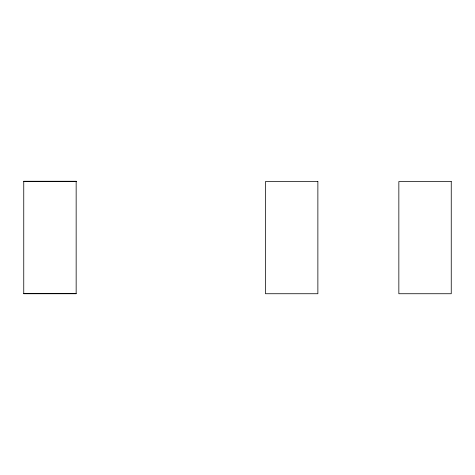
<?xml version="1.0" encoding="UTF-8"?>
<svg xmlns="http://www.w3.org/2000/svg" width="475" height="475" viewBox="0 0 475 475"><rect width="100%" height="100%" fill="white"/><g stroke="black" fill="none" stroke-linecap="round" stroke-linejoin="round"><path stroke-width="0.71" d="M23.756 181.551L76.16 181.551M23.75 293.449L76.154 293.449M76.154 181.266L23.75 181.266L23.756 293.734L76.16 293.734L76.154 181.266M317.87 181.551L265.46 181.551L265.46 293.734L317.87 293.734L317.87 181.551M451.25 181.551L398.846 181.551L398.846 293.734L451.25 293.734L451.25 181.551"/></g></svg>
